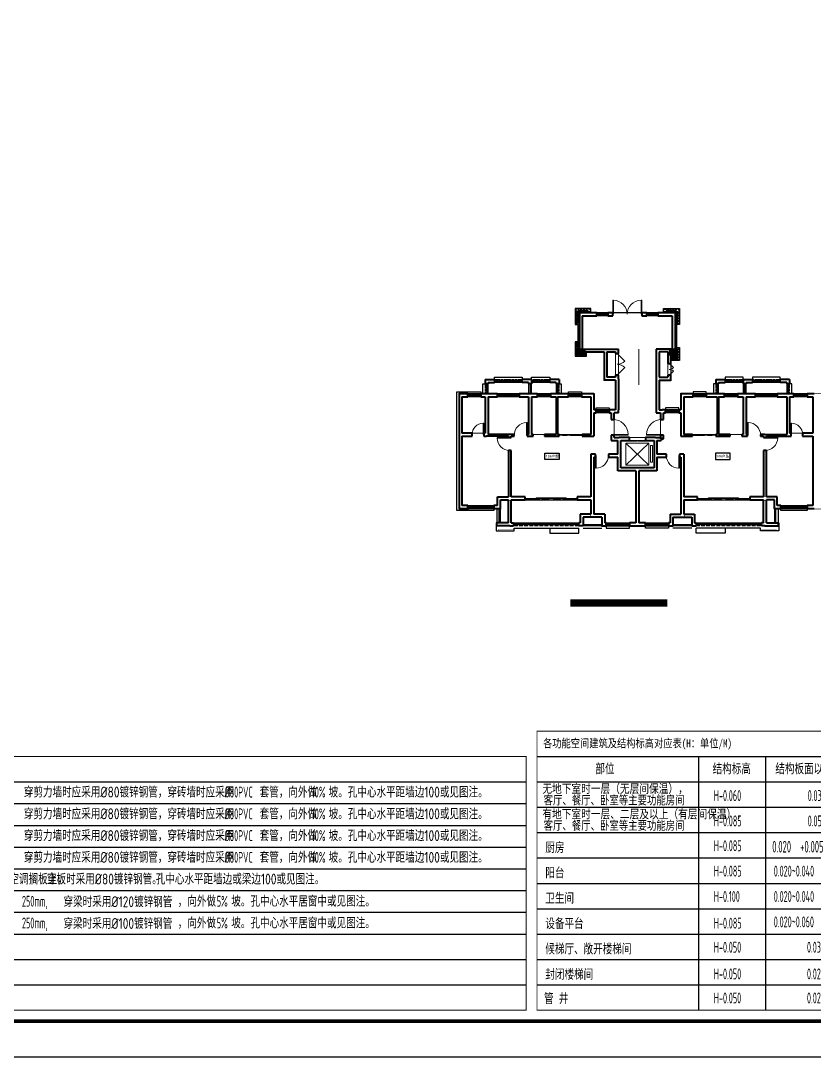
# Model space of a CAD drawing. Extents: x 27938 to 983267, y -209821 to 1628073.
# Drawn here: x 708131 to 730025, y 642457 to 671063 of the extents above; entities that cross this region are included whole.
import ezdxf

# ---------------------------------------------------------------- set-up
doc = ezdxf.new("R2010")
doc.units = 0
doc.header["$LTSCALE"] = 1000
doc.header["$MEASUREMENT"] = 0
doc.linetypes.add('DASH', pattern=[0.35, 0.25, -0.1])
doc.linetypes.add('HIDDEN', pattern=[0.375, 0.25, -0.125])
for name, color, linetype, lineweight in [('3.5方案汇报，与郭总、侯月琴确定户型_t8$0$STAIR', 2, 'Continuous', 18), ('PUB_HATCH', 8, 'Continuous', 9), ('STAIR', 2, 'Continuous', 18), ('WALL', 9, 'Continuous', 40), ('WINDOW', 144, 'Continuous', 15), ('平面-栏杆', 135, 'Continuous', 15), ('平面-看线', 45, 'Continuous', 15)]:
    doc.layers.add(name, color=color, linetype=linetype, lineweight=lineweight)
for name, color, linetype in [('C-Sheet-图框', 101, 'Continuous'), ('PUB_TEXT', 4, 'Continuous'), ('图框', 140, 'Continuous'), ('看线', 251, 'Continuous'), ('立面-看线', 251, 'Continuous')]:
    doc.layers.add(name, color=color, linetype=linetype)
doc.layers.add('yichutu', color=7, linetype='Continuous', true_color=0xffffff, plot=False)
doc.styles.add('宋体', font='', dxfattribs={"height": 50})
doc.styles.add('房间名称', font='TSSDENG', dxfattribs={"width": 0.8, "bigfont": 'HZTXT'})
doc.styles.add('黑体', font='')
doc.styles.get('宋体').set_extended_font_data('SimSun')
doc.styles.get('黑体').set_extended_font_data('SimHei')
pattern_1 = [(0, (-422217.216, -525658.793), (30.95625, 17.872595), [20.6375, -41.275]), (120, (-422217.216, -525658.793), (-30.9562463, 17.8726014), [20.6375, -41.275]), (60, (-422217.216, -525658.793), (3.7e-06, 35.7451964), [-41.275, 20.6375])]

# ---------------------------------------------------------------- blocks, each defined once
blk = doc.blocks.new('TK')
at = {"layer": '图框'}
blk.add_lwpolyline([(465375, 548714), (549475, 548714), (549475, 489314), (465375, 489314)], close=True, dxfattribs=at)
blk.add_lwpolyline([(465375, 548714), (549475, 548714), (549475, 489314), (465375, 489314)], close=True, dxfattribs=at)
at = {"layer": '图框', "const_width": 100}
blk.add_lwpolyline([(548475, 490314), (548475, 547714), (467875, 547714), (467875, 490314)], close=True, dxfattribs=at)
blk = doc.blocks.new('A$C78D13F63')
at = {"layer": 'C-Sheet-图框', "color": 0}
for p, q in [((52360, 7300), (67578, 7300)), ((56815, 7300), (56815, 300)), ((58665, 7300), (58665, 300)), ((31504, 6600), (52060, 6600)), ((52360, 6600), (67578, 6600)), ((31504, 6000), (52060, 6000)), ((52360, 5900), (67578, 5900)), ((31504, 5400), (52060, 5400)), ((52360, 5200), (67578, 5200)), ((31504, 4800), (52060, 4800)), ((52360, 4500), (67578, 4500)), ((31504, 4200), (52060, 4200)), ((52360, 3800), (67578, 3800)), ((31504, 3600), (52060, 3600)), ((31504, 3600), (52060, 3600)), ((31504, 3000), (52060, 3000)), ((52360, 3100), (67578, 3100)), ((31504, 2400), (52060, 2400)), ((52360, 2400), (67578, 2400)), ((31504, 1700), (52060, 1700)), ((52360, 1700), (67578, 1700)), ((31504, 1000), (52060, 1000)), ((52360, 1000), (67578, 1000))]:
    blk.add_line(p, q, dxfattribs=at)
at = {"layer": 'C-Sheet-图框', "color": 0, "const_width": 24}
blk.add_lwpolyline([(52360, 300), (52360, 8000), (67578, 8000), (67578, 300), (52360, 300)], dxfattribs=at)
blk.add_lwpolyline([(31504, 300), (31504, 7300), (52060, 7300), (52060, 300)], close=True, dxfattribs=at)
at = {"layer": 'PUB_TEXT', "color": 2}
for s, height, style, width, p in [('各功能空间建筑及结构标高对应表(H：单位/M)', 227.85, '宋体', 0.8, (52528, 7551)), ('H-0.060', 300, '房间名称', 0.56, (57240, 6073)), ('H-0.085', 300, '房间名称', 0.56, (57240, 5373)), ('H-0.085', 300, '房间名称', 0.56, (57240, 4687)), ('H-0.085', 300, '房间名称', 0.56, (57240, 3987)), ('250mm,', 300, '房间名称', 0.56, (38151, 3156)), ('H-0.100', 300, '房间名称', 0.56, (57240, 3287)), ('250mm,', 300, '房间名称', 0.56, (38151, 2556)), ('H-0.085', 300, '房间名称', 0.56, (57240, 2551)), ('H-0.050', 300, '房间名称', 0.56, (57240, 1887)), ('H-0.050', 300, '房间名称', 0.56, (57240, 1151)), ('H-0.050', 300, '房间名称', 0.56, (57240, 487))]:
    blk.add_text(s, height=height, dxfattribs=dict(at, style=style, width=width)).set_placement(p)
at = {"layer": 'PUB_TEXT', "style": '房间名称'}
for s, height, width, p in [('部位', 300, 0.8, (53972, 6810)), ('结构标高', 300, 0.8, (57207, 6810)), ('结构板面以上建筑构造做法厚度', 300, 0.8, (58938, 6810)), ('穿剪力墙时应采用%%C80镀锌钢管，穿砖墙时应采用', 300, 0.8, (38202, 6168)), ('%%c80PVC', 300, 0.56, (43741, 6168)), ('套管，向外做', 300, 0.8, (44709, 6168)), ('10%%%', 300, 0.56, (46149, 6168)), ('坡。孔中心水平距墙边100或见图注。', 300, 0.8, (46613, 6168)), ('0.030', 300, 0.56, (59829, 6073)), ('客厅、餐厅、卧室等主要功能房间', 240, 0.8, (52544, 5953)), ('穿剪力墙时应采用%%C80镀锌钢管，穿砖墙时应采用', 300, 0.8, (38202, 5568)), ('%%c80PVC', 300, 0.56, (43741, 5568)), ('套管，向外做', 300, 0.8, (44709, 5568)), ('10%%%', 300, 0.56, (46149, 5568)), ('坡。孔中心水平距墙边100或见图注。', 300, 0.8, (46613, 5568)), ('客厅、餐厅、卧室等主要功能房间', 240, 0.8, (52544, 5253)), ('0.055', 300, 0.56, (59829, 5373)), ('穿剪力墙时应采用%%C80镀锌钢管，穿砖墙时应采用', 300, 0.8, (38202, 4968)), ('%%c80PVC', 300, 0.56, (43741, 4968)), ('套管，向外做', 300, 0.8, (44709, 4968)), ('10%%%', 300, 0.56, (46149, 4968)), ('坡。孔中心水平距墙边100或见图注。', 300, 0.8, (46613, 4968)), ('厨房', 300, 0.8, (52591, 4637)), ('0.020', 321.4, 0.56, (58851, 4650)), ('穿剪力墙时应采用%%C80镀锌钢管，穿砖墙时应采用', 300, 0.8, (38202, 4368)), ('%%c80PVC', 300, 0.56, (43741, 4368)), ('套管，向外做', 300, 0.8, (44709, 4368)), ('10%%%', 300, 0.56, (46149, 4368)), ('坡。孔中心水平距墙边100或见图注。', 300, 0.8, (46613, 4368)), ('空调机预留孔，孔中心中心位于住宅各层空调搁板上，', 300, 0.8, (33052, 3768)), ('穿板时采用%%C80镀锌钢管。', 300, 0.8, (38840, 3768)), ('孔中心水平距墙边或梁边100或见图注。', 300, 0.8, (41841, 3768)), ('阳台', 300, 0.8, (52591, 3937)), ('0.020~0.040', 300, 0.56, (58894, 3987)), ('穿梁时采用%%C120镀锌钢管', 300, 0.8, (39298, 3142)), ('，向外做', 300, 0.8, (42448, 3156)), ('5%%%', 300, 0.56, (43526, 3156)), ('坡。孔中心水平居窗中或见图注。', 300, 0.8, (43927, 3156)), ('卫生间', 300, 0.8, (52591, 3237)), ('0.020~0.040', 300, 0.56, (58894, 3287)), ('穿梁时采用%%C100镀锌钢管', 300, 0.8, (39298, 2542)), ('，向外做', 300, 0.8, (42448, 2556)), ('坡。孔中心水平居窗中或见图注。', 300, 0.8, (43927, 2556)), ('设备平台', 300, 0.8, (52591, 2537)), ('0.020~0.060', 300, 0.56, (58894, 2587)), ('5%%%', 300, 0.56, (43526, 2556)), ('候梯厅、敞开楼梯间', 300, 0.8, (52591, 1837)), ('0.035', 300, 0.56, (59809, 1887)), ('封闭楼梯间', 300, 0.8, (52591, 1137)), ('0.020', 300, 0.56, (59809, 1151)), ('管 井', 300, 0.8, (52553, 469)), ('0.020', 300, 0.56, (59809, 487))]:
    blk.add_text(s, height=height, dxfattribs=dict(at, width=width)).set_placement(p)
at = {"layer": 'PUB_TEXT', "color": 1, "style": '房间名称', "width": 0.8}
for s, p in [('无地下室时一层（无层间保温），', (52510, 6268)), ('有地下室时一层、二层及以上（有层间保温），', (52510, 5568))]:
    blk.add_text(s, height=257.14, dxfattribs=at).set_placement(p)
at = {"layer": 'PUB_TEXT', "color": 3, "style": '房间名称', "width": 0.56}
blk.add_text('+0.005', height=321.4, dxfattribs=at).set_placement((59623, 4650))
blk = doc.blocks.new('yct-841-594-84100-59399.9999999999-100-1000.0')
at = {"layer": 'yichutu', "color": 7, "true_color": 0xffffff}
blk.add_lwpolyline([(0, 0), (0, 59400), (84100, 59400), (84100, 0)], close=True, dxfattribs=at)
blk = doc.blocks.new('A$C028C60F5')
at = {"color": 6}
blk.add_lwpolyline([(400, 0), (0, 0), (0, -400), (400, -400)], close=True, dxfattribs=at)
at = {"layer": 'PUB_HATCH'}
blk.add_solid([(0, -400), (400, -400), (0, 0), (400, 0)], dxfattribs=at)
blk = doc.blocks.new('A$C3EFA6995')
for p in [(9700, -2400), (15900, -2400)]:
    blk.add_blockref('A$C028C60F5', p)
blk = doc.blocks.new('A$C1F074C3D')
at = {"layer": 'STAIR'}
blk.add_line((-1190, 4160), (-1190, 1703), dxfattribs=at)
blk = doc.blocks.new('A$C1B5E393B')
at = {"layer": '立面-看线'}
h = blk.add_hatch(dxfattribs=at)
h.set_pattern_fill('HONEY', color=256, scale=13)
h.set_pattern_definition(pattern_1)
h.paths.add_polyline_path([(7400, 6458), (7400, 6558), (6700, 6558), (6700, 6458), (6600, 6458), (6600, 5658), (6800, 5658), (6800, 6358), (7499, 6358), (7499, 6458)])
h = blk.add_hatch(dxfattribs=at)
h.set_pattern_fill('HONEY', color=256, scale=13)
h.set_pattern_definition(pattern_1)
h.paths.add_polyline_path([(12800, 6458), (12800, 6558), (13500, 6558), (13500, 6458), (13600, 6458), (13600, 5658), (13400, 5658), (13400, 6358), (12701, 6358), (12701, 6458)])
h = blk.add_hatch(dxfattribs=at)
h.set_pattern_fill('HONEY', color=256, scale=13)
h.set_pattern_definition([(0, (-422316.579, -528758.793), (30.95625, 17.872595), [20.6375, -41.275]), (120, (-422316.579, -528758.793), (-30.9562463, 17.8726014), [20.6375, -41.275]), (60, (-422316.579, -528758.793), (3.7e-06, 35.7451964), [-41.275, 20.6375])])
h.paths.add_polyline_path([(6601, 3458), (6800, 3458), (6800, 3658), (6800, 3658), (6800, 4258), (6601, 4258)])
h = blk.add_hatch(dxfattribs=at)
h.set_pattern_fill('HONEY', color=256, scale=13)
h.set_pattern_definition([(0, (-422316.579, -529158.793), (30.95625, 17.872595), [20.6375, -41.275]), (120, (-422316.579, -529158.793), (-30.9562463, 17.8726014), [20.6375, -41.275]), (60, (-422316.579, -529158.793), (3.7e-06, 35.7451964), [-41.275, 20.6375])])
edge = h.paths.add_edge_path()
edge.add_line((13600, 3158), (13100, 3158))
edge.add_line((13100, 3158), (13100, 3458))
edge.add_line((13100, 3458), (13400, 3458))
edge.add_line((13400, 3458), (13400, 3858))
edge.add_line((13400, 3858), (13599, 3858))
edge.add_line((13599, 3858), (13600, 3158))
at = {"color": 1, "const_width": 8}
for points in [[(6800, 5658), (6600, 5658), (6600, 6458), (6700, 6458), (6700, 6558), (6990, 6558), (6990, 6558), (7110, 6558), (7110, 6558), (7400, 6558), (7400, 6458), (7500, 6458), (7500, 6358)], [(13400, 5658), (13600, 5658), (13600, 6458), (13500, 6458), (13500, 6558), (13210, 6558), (13210, 6558), (13090, 6558), (13090, 6558), (12800, 6558), (12800, 6458), (12700, 6458), (12700, 6358)], [(6800, 4258), (6600, 4258), (6600, 3458), (7200, 3458), (7200, 3658)], [(13400, 3858), (13600, 3858), (13600, 3158), (13100, 3158)]]:
    blk.add_lwpolyline(points, dxfattribs=at)
at = {"color": 1}
for points in [[(4405, -3329), (5411, -3329), (5411, -3765), (4405, -3765)], [(17195, -3329), (16189, -3329), (16189, -3765), (17195, -3765)]]:
    blk.add_lwpolyline(points, close=True, dxfattribs=at)
at = {"color": 30, "const_width": 8}
for points in [[(1100, -8342), (1100, -8642), (1200, -8642), (1200, -8592), (2250, -8592), (2250, -8342)], [(20500, -8342), (20500, -8642), (20400, -8642), (20400, -8592), (19350, -8592), (19350, -8342)]]:
    blk.add_lwpolyline(points, dxfattribs=at)
at = {"layer": '3.5方案汇报，与郭总、侯月琴确定户型_t8$0$STAIR'}
for p, q in [((11600, -2642), (10000, -4142)), ((10000, -2642), (11600, -4142))]:
    blk.add_line(p, q, dxfattribs=at)
for points in [[(10000, -4142), (10000, -2642), (11600, -2642), (11600, -4142)], [(11700, -3942), (11700, -2792), (11850, -2792), (11850, -3942)]]:
    blk.add_lwpolyline(points, close=True, dxfattribs=at)
at = {"layer": 'WALL', "color": 7}
for p, q in [((8000, 6358), (6800, 6358)), ((6800, 6358), (6800, 3658)), ((7000, 6158), (8000, 6158)), ((7000, 6158), (7000, 3858)), ((8000, 6158), (8000, 6358)), ((9100, 6358), (8750, 6358)), ((8750, 6358), (8750, 6158)), ((8750, 6158), (9100, 6158)), ((9100, 6158), (9100, 6358)), ((11450, 6358), (11100, 6358)), ((11100, 6358), (11100, 6158)), ((11100, 6158), (11450, 6158)), ((11450, 6158), (11450, 6358)), ((13400, 6358), (12200, 6358)), ((12200, 6358), (12200, 6158)), ((12200, 6158), (13200, 6158)), ((13200, 6158), (13200, 3858)), ((13400, 6358), (13400, 3658)), ((6800, 3658), (8500, 3658)), ((7000, 3858), (8600, 3858)), ((8500, 3658), (8500, 1708)), ((8600, 3858), (9500, 3858)), ((8700, 3658), (9300, 3658)), ((8700, 3658), (8700, 1908)), ((9300, 3658), (9300, 3558)), ((9500, 3558), (9500, 3858)), ((13000, 3858), (12100, 3858)), ((12100, 3858), (12100, 1808)), ((12900, 3658), (12300, 3658)), ((12300, 3658), (12300, 1908)), ((12900, 3658), (12900, 2858)), ((13200, 3858), (13000, 3858)), ((13400, 3658), (13100, 3658)), ((13100, 2858), (13100, 3658)), ((9300, 3558), (9500, 3558)), ((12900, 2858), (13100, 2858)), ((300, 1758), (300, 1458)), ((300, 1758), (950, 1758)), ((500, 1458), (300, 1458)), ((500, 1558), (500, 1458)), ((500, 1558), (950, 1558)), ((950, 1758), (950, 1558)), ((3500, 1758), (2850, 1758)), ((2850, 1558), (2850, 1758)), ((3300, 1558), (2850, 1558)), ((3300, 1558), (3300, 1458)), ((3500, 1458), (3300, 1458)), ((3500, 1758), (3500, 1458)), ((5400, 1758), (4750, 1758)), ((4750, 1558), (4750, 1758)), ((5200, 1558), (4750, 1558)), ((5200, 1558), (5200, 1458)), ((5400, 1458), (5200, 1458)), ((5400, 1758), (5400, 1458)), ((9300, 1708), (8500, 1708)), ((9300, 1908), (8700, 1908)), ((9500, 2058), (9300, 2058)), ((9300, 2058), (9300, 1908)), ((9300, 1708), (9300, -342)), ((9500, 1808), (9500, 2058)), ((9500, 1808), (9500, -342)), ((12100, 1808), (12100, -342)), ((12300, 1908), (12900, 1908)), ((12300, 1708), (12300, -342)), ((12300, 1708), (13100, 1708)), ((13100, 2058), (12900, 2058)), ((12900, 2058), (12900, 1908)), ((13100, 1708), (13100, 2058)), ((16200, 1758), (16850, 1758)), ((16200, 1758), (16200, 1458)), ((16400, 1458), (16200, 1458)), ((16400, 1558), (16850, 1558)), ((16400, 1558), (16400, 1458)), ((16850, 1758), (16850, 1558)), ((18100, 1758), (18750, 1758)), ((18100, 1758), (18100, 1458)), ((18300, 1458), (18100, 1458)), ((18300, 1558), (18750, 1558)), ((18300, 1558), (18300, 1458)), ((18750, 1758), (18750, 1558)), ((21300, 1758), (20650, 1758)), ((20650, 1558), (20650, 1758)), ((21100, 1558), (20650, 1558)), ((21100, 1558), (21100, 1458)), ((21300, 1458), (21100, 1458)), ((21300, 1758), (21300, 1458)), ((-900, 758), (-1500, 758)), ((-1500, 758), (-1500, -2042)), ((-900, 558), (-900, 758)), ((400, 758), (0, 758)), ((0, 758), (0, 558)), ((1150, 758), (400, 758)), ((1150, 558), (1150, 758)), ((3400, 758), (2650, 758)), ((2650, 758), (2650, 558)), ((3900, 758), (3400, 758)), ((3900, 558), (3900, 758)), ((5300, 758), (4800, 758)), ((4800, 758), (4800, 558)), ((6050, 758), (5300, 758)), ((6050, 558), (6050, 758)), ((7800, 758), (6950, 758)), ((6950, 758), (6950, 558)), ((7800, 758), (7800, -342)), ((14650, 758), (13800, 758)), ((13800, 758), (13800, -342)), ((14650, 558), (14650, 758)), ((16300, 758), (15550, 758)), ((15550, 758), (15550, 558)), ((16800, 758), (16300, 758)), ((16800, 558), (16800, 758)), ((18200, 758), (17700, 758)), ((17700, 758), (17700, 558)), ((18950, 758), (18200, 758)), ((18950, 558), (18950, 758)), ((21200, 758), (20450, 758)), ((20450, 758), (20450, 558)), ((21600, 758), (21200, 758)), ((21600, 558), (21600, 758)), ((23000, 758), (22500, 758)), ((22500, 758), (22500, 558)), ((-1300, 558), (-900, 558)), ((-1300, 558), (-1300, -1942)), ((0, 558), (300, 558)), ((300, 558), (300, -1942)), ((500, 558), (1150, 558)), ((500, 558), (500, -2042)), ((2650, 558), (3300, 558)), ((3300, 558), (3300, -2042)), ((3500, 558), (3900, 558)), ((3500, 558), (3500, -2042)), ((4800, 558), (5200, 558)), ((5200, 558), (5200, -2042)), ((5300, 558), (6050, 558)), ((5300, 558), (5300, -2042)), ((6950, 558), (7600, 558)), ((7600, 558), (7600, -442)), ((14000, 558), (14650, 558)), ((14000, 558), (14000, -442)), ((15550, 558), (16300, 558)), ((16300, 558), (16300, -2042)), ((16400, 558), (16800, 558)), ((16400, 558), (16400, -2042)), ((17700, 558), (18100, 558)), ((18100, 558), (18100, -2042)), ((18300, 558), (18950, 558)), ((18300, 558), (18300, -2042)), ((20450, 558), (21100, 558)), ((21100, 558), (21100, -2042)), ((21300, 558), (21600, 558)), ((21300, 558), (21300, -1942)), ((22500, 558), (22900, 558)), ((22900, 558), (22900, -1942)), ((7600, -442), (7600, -2042)), ((7950, -342), (7800, -342)), ((7800, -542), (7950, -542)), ((7800, -542), (7800, -2142)), ((7950, -542), (7950, -342)), ((9100, -342), (8850, -342)), ((8850, -342), (8850, -542)), ((8850, -542), (9000, -542)), ((9000, -542), (9000, -992)), ((9300, -342), (9100, -342)), ((9400, -542), (9200, -542)), ((9200, -992), (9200, -542)), ((9500, -542), (9400, -542)), ((9500, -342), (9500, -342)), ((9500, -542), (9500, -342)), ((12100, -342), (12100, -342)), ((12100, -342), (12100, -542)), ((12100, -542), (12200, -542)), ((12200, -542), (12400, -542)), ((12300, -342), (12500, -342)), ((12400, -542), (12400, -992)), ((12750, -342), (12500, -342)), ((12600, -542), (12750, -542)), ((12600, -992), (12600, -542)), ((12750, -542), (12750, -342)), ((13800, -342), (13650, -342)), ((13650, -342), (13650, -542)), ((13650, -542), (13800, -542)), ((13800, -542), (13800, -2142)), ((14000, -442), (14000, -2042)), ((9000, -992), (9200, -992)), ((12400, -992), (12600, -992)), ((-1500, -2042), (-1500, -7142)), ((-600, -1942), (-1300, -1942)), ((-1300, -2142), (-1300, -6942)), ((-1300, -2142), (-600, -2142)), ((-600, -2142), (-600, -1942)), ((300, -1942), (200, -1942)), ((200, -1942), (200, -2142)), ((200, -2142), (400, -2142)), ((1900, -2142), (400, -2142)), ((2000, -2042), (500, -2042)), ((1900, -2142), (1900, -2242)), ((2300, -2042), (2000, -2042)), ((2100, -2242), (2100, -2142)), ((2100, -2142), (2300, -2142)), ((2300, -2142), (2300, -2042)), ((3300, -2042), (3200, -2042)), ((3200, -2042), (3200, -2142)), ((3200, -2142), (3400, -2142)), ((3400, -2142), (3600, -2142)), ((3600, -2042), (3500, -2042)), ((3600, -2142), (3600, -2042)), ((5200, -2042), (4400, -2042)), ((4400, -2042), (4400, -2142)), ((4400, -2142), (5300, -2142)), ((5400, -2042), (5300, -2042)), ((5300, -2142), (5400, -2142)), ((5400, -2142), (5400, -2042)), ((7600, -2042), (7000, -2042)), ((7000, -2042), (7000, -2142)), ((7000, -2142), (7800, -2142)), ((9200, -2092), (9000, -2092)), ((9000, -2092), (9000, -2442)), ((9200, -2242), (9200, -2092)), ((12600, -2092), (12400, -2092)), ((12400, -2092), (12400, -2342)), ((12600, -2342), (12600, -2092)), ((13800, -2142), (14600, -2142)), ((14600, -2042), (14000, -2042)), ((14600, -2142), (14600, -2042)), ((16300, -2042), (16200, -2042)), ((16200, -2042), (16200, -2142)), ((16200, -2142), (16300, -2142)), ((16300, -2142), (17200, -2142)), ((17200, -2042), (16400, -2042)), ((17200, -2142), (17200, -2042)), ((18100, -2042), (18000, -2042)), ((18000, -2042), (18000, -2142)), ((18000, -2142), (18200, -2142)), ((18200, -2142), (18400, -2142)), ((18400, -2042), (18300, -2042)), ((18400, -2142), (18400, -2042)), ((19600, -2042), (19300, -2042)), ((19300, -2042), (19300, -2142)), ((19300, -2142), (19500, -2142)), ((19500, -2142), (19500, -2242)), ((19600, -2042), (21100, -2042)), ((19700, -2142), (21200, -2142)), ((19700, -2242), (19700, -2142)), ((21200, -2142), (21400, -2142)), ((21400, -1942), (21300, -1942)), ((21400, -2142), (21400, -1942)), ((22900, -1942), (22200, -1942)), ((22200, -1942), (22200, -2142)), ((22200, -2142), (22900, -2142)), ((22900, -2142), (22900, -6942)), ((1900, -2242), (2100, -2242)), ((9000, -2442), (9450, -2442)), ((9200, -2242), (9550, -2242)), ((9450, -3392), (9450, -2442)), ((10250, -2242), (9550, -2242)), ((9650, -3492), (9650, -2442)), ((9650, -2442), (10250, -2442)), ((10250, -2442), (10250, -2242)), ((12050, -2242), (11350, -2242)), ((11350, -2242), (11350, -2442)), ((11350, -2442), (11950, -2442)), ((11950, -2442), (11950, -3492)), ((12050, -2242), (12450, -2242)), ((12150, -2442), (12450, -2442)), ((12150, -2442), (12150, -3392)), ((12400, -2342), (12600, -2342)), ((12450, -2242), (12450, -2442)), ((19500, -2242), (19700, -2242)), ((2100, -3142), (1900, -3142)), ((1900, -3142), (1900, -6342)), ((2100, -6342), (2100, -3142)), ((7600, -3392), (7600, -6342)), ((7900, -3392), (7600, -3392)), ((7900, -3592), (7900, -3392)), ((9450, -3392), (8800, -3392)), ((8800, -3392), (8800, -3592)), ((9650, -4342), (9650, -3492)), ((11950, -3492), (11950, -4342)), ((12800, -3392), (12150, -3392)), ((12800, -3592), (12800, -3392)), ((14000, -3392), (13700, -3392)), ((13700, -3392), (13700, -3592)), ((14000, -3392), (14000, -6342)), ((19700, -3142), (19500, -3142)), ((19500, -3142), (19500, -6342)), ((19700, -6342), (19700, -3142)), ((7800, -3592), (7800, -6442)), ((7800, -3592), (7900, -3592)), ((8800, -3592), (9450, -3592)), ((9450, -4542), (9450, -3592)), ((12150, -3592), (12150, -4542)), ((12150, -3592), (12800, -3592)), ((13700, -3592), (13800, -3592)), ((13800, -3592), (13800, -6442)), ((10700, -4542), (9450, -4542)), ((10800, -4342), (9650, -4342)), ((10700, -4542), (10700, -8142)), ((11950, -4342), (10800, -4342)), ((10900, -4542), (10900, -8142)), ((12150, -4542), (10900, -4542)), ((1150, -6942), (1150, -6342)), ((1150, -6342), (1900, -6342)), ((3050, -6342), (2100, -6342)), ((3050, -6542), (3050, -6342)), ((7600, -6342), (6650, -6342)), ((6650, -6342), (6650, -6542)), ((14950, -6342), (14000, -6342)), ((14950, -6542), (14950, -6342)), ((19500, -6342), (18550, -6342)), ((18550, -6342), (18550, -6542)), ((20450, -6342), (19700, -6342)), ((20450, -6942), (20450, -6342)), ((-1500, -7142), (-900, -7142)), ((-900, -6942), (-1300, -6942)), ((-900, -7142), (-900, -6942)), ((1150, -6942), (900, -6942)), ((900, -6942), (900, -7142)), ((900, -7142), (1350, -7142)), ((1350, -7142), (1350, -6542)), ((1350, -6542), (1900, -6542)), ((1900, -8142), (1900, -6542)), ((2100, -6542), (3050, -6542)), ((2100, -8142), (2100, -6542)), ((6650, -6542), (7600, -6542)), ((7600, -6542), (7600, -7542)), ((7800, -6442), (7800, -7542)), ((13800, -6442), (13800, -7542)), ((14000, -6542), (14950, -6542)), ((14000, -6542), (14000, -7542)), ((18550, -6542), (19500, -6542)), ((19500, -8142), (19500, -6542)), ((19700, -8142), (19700, -6542)), ((20250, -6542), (19700, -6542)), ((20250, -7142), (20250, -6542)), ((20250, -7142), (20700, -7142)), ((20700, -6942), (20450, -6942)), ((20700, -7142), (20700, -6942)), ((22900, -6942), (22500, -6942)), ((22500, -6942), (22500, -7142)), ((22500, -7142), (23000, -7142)), ((7600, -7542), (6850, -7542)), ((6850, -7542), (6850, -8142)), ((7700, -7742), (7050, -7742)), ((7050, -7742), (7050, -8342)), ((8350, -7742), (7700, -7742)), ((8550, -7542), (7800, -7542)), ((8350, -7742), (8350, -8342)), ((8550, -7542), (8550, -8142)), ((13050, -7542), (13050, -8142)), ((13050, -7542), (13800, -7542)), ((13250, -7742), (13250, -8342)), ((13250, -7742), (13900, -7742)), ((13900, -7742), (14550, -7742)), ((14000, -7542), (14750, -7542)), ((14550, -7742), (14550, -8342)), ((14750, -7542), (14750, -8142)), ((1900, -8142), (1100, -8142)), ((1100, -8342), (1100, -8142)), ((2000, -8342), (1100, -8342)), ((2000, -8342), (2250, -8342)), ((2100, -8142), (2250, -8142)), ((2250, -8142), (2250, -8342)), ((6850, -8142), (6750, -8142)), ((6750, -8342), (6750, -8142)), ((7050, -8342), (6750, -8342)), ((8350, -8342), (8650, -8342)), ((8650, -8142), (8550, -8142)), ((8650, -8342), (8650, -8142)), ((10700, -8142), (10250, -8142)), ((10250, -8142), (10250, -8342)), ((10250, -8342), (10800, -8342)), ((10800, -8342), (11350, -8342)), ((11350, -8142), (10900, -8142)), ((11350, -8342), (11350, -8142)), ((13050, -8142), (12950, -8142)), ((12950, -8142), (12950, -8342)), ((12950, -8342), (13250, -8342)), ((14550, -8342), (14850, -8342)), ((14750, -8142), (14850, -8142)), ((14850, -8142), (14850, -8342)), ((19500, -8142), (19350, -8142)), ((19350, -8342), (19350, -8142)), ((19600, -8342), (19350, -8342)), ((19600, -8342), (20500, -8342)), ((19700, -8142), (20500, -8142)), ((20500, -8142), (20500, -8342))]:
    blk.add_line(p, q, dxfattribs=at)
at = {"layer": 'WINDOW'}
for p, q in [((9100, 6258), (9100, 7233)), ((9150, 7233), (9100, 7233)), ((9150, 6258), (9150, 7233)), ((11050, 6258), (11050, 7233)), ((11050, 7233), (11100, 7233)), ((11100, 6258), (11100, 7233)), ((11100, 6358), (9100, 6358)), ((9100, 6258), (9150, 6258)), ((11100, 6258), (11050, 6258)), ((11450, 6158), (11450, 6358)), ((12200, 6358), (11450, 6358)), ((11450, 6291), (12200, 6291)), ((11450, 6225), (12200, 6225)), ((12200, 6158), (11450, 6158)), ((12200, 6358), (12200, 6158)), ((9300, 3558), (9300, 2058)), ((9500, 3558), (9500, 2058)), ((12900, 2858), (12900, 2058)), ((13100, 2858), (13100, 2058)), ((1150, 558), (1150, 758)), ((1150, 758), (2650, 758)), ((2650, 758), (2650, 558)), ((16800, 558), (16800, 758)), ((16800, 758), (17700, 758)), ((17700, 758), (17700, 558)), ((18950, 758), (18950, 558)), ((20450, 758), (18950, 758)), ((20450, 558), (20450, 758)), ((2650, 691), (1150, 691)), ((2650, 625), (1150, 625)), ((1150, 558), (2650, 558)), ((17700, 691), (16800, 691)), ((17700, 625), (16800, 625)), ((16800, 558), (17700, 558)), ((18950, 691), (20450, 691)), ((18950, 625), (20450, 625)), ((20450, 558), (18950, 558)), ((9200, -992), (9200, -2092)), ((12400, -992), (12400, -2092)), ((200, -1942), (-600, -1942)), ((3600, -2042), (3600, -2142)), ((3600, -2042, 800), (4400, -2042, 800)), ((4400, -2142), (4400, -2042)), ((5400, -2042), (7000, -2042)), ((5400, -2080), (5400, -2092)), ((6231, -2080), (5400, -2080)), ((5400, -2092), (6231, -2092)), ((5640, -2105), (5960, -2105)), ((5829, -2112), (5829, -2105)), ((5960, -2105), (5829, -2112)), ((6162, -2092), (7000, -2092)), ((6162, -2105), (6162, -2092)), ((7000, -2105), (6162, -2105)), ((6231, -2092), (6231, -2080)), ((6440, -2080), (6571, -2072)), ((6760, -2080), (6440, -2080)), ((6571, -2072), (6571, -2080)), ((7000, -2092), (7000, -2105)), ((9100, -2092), (9100, -2037)), ((9100, -2037), (10172, -2037)), ((9100, -2092), (10172, -2092)), ((10172, -2037), (10172, -2092)), ((11427, -2037), (11427, -2092)), ((12500, -2037), (11427, -2037)), ((12500, -2092), (11427, -2092)), ((12500, -2092), (12500, -2037)), ((16200, -2042), (14600, -2042)), ((14600, -2092), (14600, -2105)), ((15438, -2092), (14600, -2092)), ((14600, -2105), (15438, -2105)), ((14840, -2080), (15160, -2080)), ((15029, -2072), (15029, -2080)), ((15160, -2080), (15029, -2072)), ((15369, -2080), (16200, -2080)), ((15369, -2092), (15369, -2080)), ((16200, -2092), (15369, -2092)), ((15438, -2105), (15438, -2092)), ((15640, -2105), (15771, -2112)), ((15960, -2105), (15640, -2105)), ((15771, -2112), (15771, -2105)), ((16200, -2080), (16200, -2092)), ((17200, -2042), (17200, -2142)), ((18000, -2042, 800), (17200, -2042, 800)), ((18000, -2142), (18000, -2042)), ((21400, -1942), (22200, -1942)), ((10213, -2501), (10213, -2480)), ((10763, -2480), (10213, -2480)), ((10763, -2501), (10213, -2501)), ((10250, -2242), (11350, -2242)), ((10250, -2442), (11350, -2442)), ((11350, -2442), (10250, -2442)), ((10763, -2501), (10763, -2480)), ((11387, -2480), (10837, -2480)), ((10837, -2501), (10837, -2480)), ((11387, -2501), (10837, -2501)), ((11387, -2501), (11387, -2480)), ((-900, -7142), (-900, -6942)), ((-900, -6942), (900, -6942)), ((900, -7009), (-900, -7009)), ((900, -7075), (-900, -7075)), ((-900, -7142), (900, -7142)), ((900, -6942), (900, -7142)), ((3050, -6542), (6650, -6542)), ((18550, -6542), (14950, -6542)), ((20700, -6942), (20700, -7142)), ((22500, -6942), (20700, -6942)), ((20700, -7009), (22500, -7009)), ((20700, -7075), (22500, -7075)), ((22500, -7142), (20700, -7142)), ((22500, -7142), (22500, -6942)), ((7050, -8342), (7050, -8242)), ((7050, -8242), (8350, -8242)), ((8350, -8275), (7050, -8275)), ((7050, -8309), (7133, -8275)), ((8350, -8309), (7050, -8309)), ((7050, -8342), (8350, -8342)), ((7138, -8309), (7222, -8275)), ((7227, -8309), (7310, -8275)), ((7315, -8309), (7398, -8275)), ((7404, -8309), (7487, -8275)), ((7492, -8309), (7575, -8275)), ((7580, -8309), (7664, -8275)), ((7669, -8309), (7752, -8275)), ((7757, -8309), (7840, -8275)), ((7845, -8309), (7929, -8275)), ((7934, -8309), (8017, -8275)), ((8022, -8309), (8106, -8275)), ((8111, -8309), (8194, -8275)), ((8199, -8309), (8282, -8275)), ((8287, -8309), (8350, -8284)), ((8350, -8242), (8350, -8342)), ((13250, -8242), (13250, -8342)), ((14550, -8242), (13250, -8242)), ((13250, -8275), (14550, -8275)), ((13313, -8309), (13250, -8284)), ((13250, -8309), (14550, -8309)), ((14550, -8342), (13250, -8342)), ((13401, -8309), (13318, -8275)), ((13489, -8309), (13406, -8275)), ((13578, -8309), (13494, -8275)), ((13666, -8309), (13583, -8275)), ((13755, -8309), (13671, -8275)), ((13843, -8309), (13760, -8275)), ((13931, -8309), (13848, -8275)), ((14020, -8309), (13936, -8275)), ((14108, -8309), (14025, -8275)), ((14196, -8309), (14113, -8275)), ((14285, -8309), (14202, -8275)), ((14373, -8309), (14290, -8275)), ((14462, -8309), (14378, -8275)), ((14550, -8309), (14467, -8275)), ((14550, -8342), (14550, -8242))]:
    blk.add_line(p, q, dxfattribs=at)
at = {"layer": 'WINDOW', "extrusion": (0, 0, -1)}
for p, q in [((8000, 6358), (8000, 6158)), ((8000, 6358), (8750, 6358)), ((8750, 6291), (8000, 6291)), ((8750, 6225), (8000, 6225)), ((8000, 6158), (8750, 6158)), ((8750, 6158), (8750, 6358)), ((9400, 3558), (9930, 3028)), ((9400, 2058), (9930, 2588)), ((13000, 2858), (13283, 2575)), ((13000, 2058), (13283, 2341)), ((-900, 758), (-900, 558)), ((0, 758), (-900, 758)), ((0, 558), (0, 758)), ((3900, 558), (3900, 758)), ((3900, 758), (4800, 758)), ((4800, 758), (4800, 558)), ((6050, 558), (6050, 758)), ((6050, 758), (6950, 758)), ((6950, 758), (6950, 558)), ((14650, 758), (14650, 558)), ((15550, 758), (14650, 758)), ((15550, 558), (15550, 758)), ((21600, 558), (21600, 758)), ((21600, 758), (22500, 758)), ((22500, 758), (22500, 558)), ((-900, 691), (0, 691)), ((-900, 625), (0, 625)), ((0, 558), (-900, 558)), ((4800, 691), (3900, 691)), ((4800, 625), (3900, 625)), ((3900, 558), (4800, 558)), ((6950, 691), (6050, 691)), ((6950, 625), (6050, 625)), ((6050, 558), (6950, 558)), ((14650, 691), (15550, 691)), ((14650, 625), (15550, 625)), ((15550, 558), (14650, 558)), ((22500, 691), (21600, 691)), ((22500, 625), (21600, 625)), ((21600, 558), (22500, 558)), ((7950, -542), (7950, -342)), ((7950, -342), (8850, -342)), ((8850, -409), (7950, -409)), ((8850, -475), (7950, -475)), ((7950, -542), (8850, -542)), ((8850, -342), (8850, -542)), ((12750, -342), (12750, -542)), ((13650, -342), (12750, -342)), ((12750, -409), (13650, -409)), ((12750, -475), (13650, -475)), ((13650, -542), (12750, -542)), ((13650, -542), (13650, -342)), ((160, -1262), (200, -1262)), ((160, -2042), (160, -1262)), ((200, -2042), (200, -1262)), ((3155, -1215), (3200, -1215)), ((3155, -2092), (3155, -1215)), ((3200, -2092), (3200, -1215)), ((18445, -1215), (18400, -1215)), ((18400, -2092), (18400, -1215)), ((18445, -2092), (18445, -1215)), ((21440, -1262), (21400, -1262)), ((21400, -2042), (21400, -1262)), ((21440, -2042), (21440, -1262)), ((200, -2042), (160, -2042)), ((3200, -2092), (3155, -2092)), ((18400, -2092), (18445, -2092)), ((21400, -2042), (21440, -2042)), ((1123, -2287), (1123, -2242)), ((2000, -2242), (1123, -2242)), ((2000, -2287), (1123, -2287)), ((2000, -2242), (2000, -2287)), ((19600, -2242), (19600, -2287)), ((19600, -2242), (20477, -2242)), ((19600, -2287), (20477, -2287)), ((20477, -2287), (20477, -2242)), ((7900, -3492), (7945, -3492)), ((7900, -3492), (7900, -4370)), ((7945, -3492), (7945, -4370)), ((13700, -3492), (13655, -3492)), ((13655, -3492), (13655, -4370)), ((13700, -3492), (13700, -4370)), ((7945, -4370), (7900, -4370)), ((13655, -4370), (13700, -4370)), ((3815, -6442), (3815, -6411)), ((3815, -6411), (4850, -6411)), ((4850, -6411), (4850, -6442)), ((5885, -6411), (4850, -6411)), ((5885, -6442), (5885, -6411)), ((15715, -6442), (15715, -6411)), ((15715, -6411), (16750, -6411)), ((16750, -6411), (16750, -6442)), ((17785, -6411), (16750, -6411)), ((17785, -6442), (17785, -6411)), ((1350, -7142), (1250, -7142)), ((1250, -7142), (1250, -8142)), ((1283, -8142), (1283, -7142)), ((1317, -7142), (1283, -7206)), ((1317, -8142), (1317, -7142)), ((1350, -7142), (1350, -8142)), ((3050, -6442), (3050, -6481)), ((3050, -6470), (3050, -6442)), ((3050, -6442), (4063, -6442)), ((4063, -6470), (3050, -6470)), ((4850, -6442), (3815, -6442)), ((4063, -6442), (4063, -6470)), ((4182, -6479), (4717, -6479)), ((4717, -6479), (4483, -6494)), ((4483, -6494), (4483, -6479)), ((4850, -6442), (5885, -6442)), ((5518, -6479), (4983, -6479)), ((4983, -6479), (5217, -6494)), ((5217, -6494), (5217, -6479)), ((5638, -6442), (5638, -6470)), ((6650, -6442), (5638, -6442)), ((5638, -6470), (6650, -6470)), ((6650, -6470), (6650, -6442)), ((14950, -6470), (14950, -6442)), ((14950, -6442), (15962, -6442)), ((15962, -6470), (14950, -6470)), ((16750, -6442), (15715, -6442)), ((15962, -6442), (15962, -6470)), ((16082, -6479), (16617, -6479)), ((16617, -6479), (16383, -6494)), ((16383, -6494), (16383, -6479)), ((16750, -6442), (17785, -6442)), ((17418, -6479), (16883, -6479)), ((16883, -6479), (17117, -6494)), ((17117, -6494), (17117, -6479)), ((17537, -6442), (17537, -6470)), ((18550, -6442), (17537, -6442)), ((17537, -6470), (18550, -6470)), ((18550, -6442), (18550, -6481)), ((18550, -6470), (18550, -6442)), ((20250, -7142), (20350, -7142)), ((20250, -7142), (20250, -8142)), ((20283, -8142), (20283, -7142)), ((20283, -7142), (20317, -7206)), ((20317, -8142), (20317, -7142)), ((20350, -7142), (20350, -8142)), ((1317, -7210), (1283, -7274)), ((1317, -7278), (1283, -7342)), ((1317, -7346), (1283, -7410)), ((1317, -7414), (1283, -7478)), ((1317, -7482), (1283, -7546)), ((1317, -7550), (1283, -7614)), ((1317, -7618), (1283, -7682)), ((1317, -7686), (1283, -7750)), ((1317, -7754), (1283, -7818)), ((1317, -7822), (1283, -7886)), ((20283, -7210), (20317, -7274)), ((20283, -7278), (20317, -7342)), ((20283, -7346), (20317, -7410)), ((20283, -7414), (20317, -7478)), ((20283, -7482), (20317, -7546)), ((20283, -7550), (20317, -7614)), ((20283, -7618), (20317, -7682)), ((20283, -7686), (20317, -7750)), ((20283, -7754), (20317, -7818)), ((20283, -7822), (20317, -7886)), ((1250, -8142), (1350, -8142)), ((1317, -7890), (1283, -7954)), ((1317, -7958), (1283, -8022)), ((1317, -8026), (1283, -8090)), ((1317, -8094), (1292, -8142)), ((8650, -8342), (8650, -8142)), ((8650, -8142), (10250, -8142)), ((10250, -8209), (8650, -8209)), ((10250, -8275), (8650, -8275)), ((8650, -8342), (10250, -8342)), ((10250, -8142), (10250, -8342)), ((11350, -8142), (11350, -8342)), ((12950, -8142), (11350, -8142)), ((11350, -8209), (12950, -8209)), ((11350, -8275), (12950, -8275)), ((12950, -8342), (11350, -8342)), ((12950, -8342), (12950, -8142)), ((20350, -8142), (20250, -8142)), ((20283, -7890), (20317, -7954)), ((20283, -7958), (20317, -8022)), ((20283, -8026), (20317, -8090)), ((20283, -8094), (20308, -8142))]:
    blk.add_line(p, q, dxfattribs=at)
at = {"layer": 'WINDOW'}
for centre, radius, start, end in [((9125, 6258), 975, 0, 88.53072), ((11075, 6258), 975, 91.46928, 180), ((9100, -2065), 1072, 1.46933, 90.00005), ((12500, -2065), 1072, 89.99995, 178.53067)]:
    blk.add_arc(centre, radius, start, end, dxfattribs=at)
at = {"layer": 'WINDOW', "extrusion": (0, 0, -1)}
for centre, radius, start, end in [((-9400, 3558), 750, 225.00001, 270.00001), ((-9400, 2058), 750, 90.00001, 135.00001), ((-13000, 2858), 400, 224.99993, 269.99993), ((-13000, 2058), 400, 89.99993, 134.99993), ((-180, -2042), 780, 0, 88.53072), ((-3178, -2092), 878, 359.99999, 88.53071), ((-18422, -2092), 878, 91.46929, 180.00001), ((-21420, -2042), 780, 91.46928, 180), ((-2000, -2265), 878, 270, 358.53072), ((-19600, -2265), 878, 181.46928, 270), ((-7923, -3492), 878, 180, 268.53072), ((-13677, -3492), 878, 271.46928, 0)]:
    blk.add_arc(centre, radius, start, end, dxfattribs=at)
at = {"layer": '平面-栏杆'}
for points in [[(370, 1458), (370, 758)], [(430, 1458), (430, 758)], [(2850, 1688), (950, 1688)], [(2850, 1628), (950, 1628)], [(3370, 1458), (3370, 758)], [(3430, 1458), (3430, 758)], [(4750, 1688), (3500, 1688)], [(4750, 1628), (3500, 1628)], [(5270, 1458), (5270, 758)], [(5330, 1458), (5330, 758)], [(16270, 1458), (16270, 758)], [(16330, 1458), (16330, 758)], [(16850, 1688), (18100, 1688)], [(16850, 1628), (18100, 1628)], [(18170, 1458), (18170, 758)], [(18230, 1458), (18230, 758)], [(18750, 1688), (20650, 1688)], [(18750, 1628), (20650, 1628)], [(21170, 1458), (21170, 758)], [(21230, 1458), (21230, 758)], [(6750, -8209), (2250, -8209)], [(6750, -8275), (2250, -8275)], [(14850, -8209), (19350, -8209)], [(14850, -8275), (19350, -8275)]]:
    blk.add_lwpolyline(points, dxfattribs=at)
at = {"layer": '平面-看线', "linetype": 'DASH', "ltscale": 0.3}
for p, q in [((300, 758), (300, 1458)), ((5400, 758), (5400, 1458)), ((16200, 758), (16200, 1458)), ((21300, 758), (21300, 1458))]:
    blk.add_line(p, q, dxfattribs=at)
at = {"layer": '平面-看线'}
for p, q in [((3300, 758), (3300, 1458)), ((18300, 758), (18300, 1458))]:
    blk.add_line(p, q, dxfattribs=at)
for points in [[(500, 1458), (500, 758)], [(950, 1558), (2850, 1558)], [(3500, 1558), (4750, 1558)], [(3500, 1458), (3500, 758)], [(5200, 1458), (5200, 758)], [(16400, 1458), (16400, 758)], [(18100, 1558), (16850, 1558)], [(18100, 1458), (18100, 758)], [(20650, 1558), (18750, 1558)], [(21100, 1458), (21100, 758)], [(6750, -8142), (2250, -8142)], [(14850, -8142), (19350, -8142)]]:
    blk.add_lwpolyline(points, dxfattribs=at)
at = {"layer": '平面-看线', "linetype": 'DASH', "ltscale": 0.3}
for points in [[(950, 1758), (2850, 1758)], [(3500, 1758), (4750, 1758)], [(18100, 1758), (16850, 1758)], [(20650, 1758), (18750, 1758)]]:
    blk.add_lwpolyline(points, dxfattribs=at)
at = {"layer": '平面-看线', "linetype": 'DASH'}
for points in [[(6750, -8342), (2250, -8342)], [(14850, -8342), (19350, -8342)]]:
    blk.add_lwpolyline(points, dxfattribs=at)
at = {"layer": '看线', "color": 201}
for points in [[(7600, 6358), (7600, 6658), (6500, 6658), (6500, 5558), (6700, 5558), (6700, 4358), (6500, 4358), (6500, 3358), (7300, 3358), (7300, 3658)], [(12600, 6358), (12600, 6658), (13700, 6658), (13700, 5558), (13500, 5558), (13500, 3958), (13700, 3958), (13700, 3058), (13100, 3058)], [(900, -7142), (900, -7292), (-1650, -7292), (-1650, 908), (0, 908), (0, 758)], [(1100, -8142), (1050, -8142), (1050, -8692), (2300, -8692), (2300, -8492)], [(20500, -8142), (20550, -8142), (20550, -8692), (19300, -8692), (19300, -8492)]]:
    blk.add_lwpolyline(points, dxfattribs=at)
at = {"layer": '看线', "color": 201, "linetype": 'HIDDEN', "ltscale": 0.5}
for points in [[(7550, 6358), (7550, 6608), (6550, 6608), (6550, 5608), (6750, 5608), (6750, 4308), (6550, 4308), (6550, 3408), (7250, 3408), (7250, 3658)], [(12650, 6358), (12650, 6608), (13650, 6608), (13650, 5608), (13450, 5608), (13450, 3908), (13650, 3908), (13650, 3108), (13100, 3108)]]:
    blk.add_lwpolyline(points, dxfattribs=at)
at = {"layer": '看线', "color": 202, "ltscale": 0.5}
for points in [[(150, 758), (150, 1458), (300, 1458)], [(950, 1758), (950, 1908), (2850, 1908), (2850, 1758)], [(3500, 1758), (3500, 1908), (4750, 1908), (4750, 1758)], [(5400, 1458), (5550, 1458), (5550, 758)], [(16200, 1458), (16050, 1458), (16050, 758)], [(18100, 1758), (18100, 1908), (16850, 1908), (16850, 1758)], [(20650, 1758), (20650, 1908), (18750, 1908), (18750, 1758)], [(21450, 758), (21450, 1458), (21300, 1458)], [(6050, 758), (6050, 908), (6950, 908), (6950, 758)], [(15550, 758), (15550, 908), (14650, 908), (14650, 758)], [(7950, -342), (7950, -192), (8850, -192), (8850, -342)], [(13650, -342), (13650, -192), (12750, -192), (12750, -342)], [(-900, -7142), (-900, -7292)], [(1100, -7142), (1100, -8142)], [(20500, -7142), (20500, -8142)], [(22500, -7142), (22500, -7292), (20700, -7292), (20700, -7142)], [(2300, -8492), (6750, -8492)], [(4750, -8492), (4750, -8842), (6750, -8842), (6750, -8492)], [(7050, -8492), (8350, -8492)], [(8650, -8342), (8650, -8492), (10250, -8492), (10250, -8342)], [(12950, -8342), (12950, -8492), (11350, -8492), (11350, -8342)], [(14550, -8492), (13250, -8492)], [(16850, -8492), (16850, -8842), (14850, -8842), (14850, -8492)], [(19300, -8492), (14850, -8492)]]:
    blk.add_lwpolyline(points, dxfattribs=at)
for name, p in [('A$C3EFA6995', (-2900, 6258)), ('A$C1F074C3D', (12100, -302))]:
    blk.add_blockref(name, p)
at = {"color": 1, "style": '黑体'}
for p in [(4477, -3621), (16232, -3621)]:
    blk.add_text('106户型', height=175, dxfattribs=at).set_placement(p)
blk = doc.blocks.new('A$C008E5CE3')
at = {"color": 5, "linetype": 'DASH', "ltscale": 0.4, "const_width": 15}
blk.add_lwpolyline([(9560, -3096), (8444, -3096), (8444, -2856), (5976, -2856), (5976, -3336), (5676, -3336), (5676, -3576), (3684, -3576), (3684, -3336), (3384, -3336), (3384, -2856), (916, -2856), (916, -3096), (-256, -3096), (-256, 96), (3496, 96), (3496, -344), (4063, -344), (4064, 444), (3744, 444), (3744, 1224), (3240, 1224), (3240, 1160), (3000, 1160), (3000, 1480), (3064, 1480), (3064, 2040), (3000, 2040), (3000, 2360), (3040, 2360), (3040, 2400), (3320, 2400), (3320, 2360), (3360, 2360), (3360, 2336), (5440, 2336), (5440, 2360), (5480, 2360), (5480, 2400), (5760, 2400), (5760, 2360), (5800, 2360), (5800, 2040), (5736, 2040), (5736, 1320), (5800, 1320), (5800, 1040), (5616, 1040), (5616, 444), (5296, 444), (5296, -344), (5864, -344), (5864, 96), (6840, 96), (13256, 96), (13256, -344), (13824, -344), (13824, 444), (13504, 444), (13504, 1040), (13320, 1040), (13320, 1320), (13384, 1320), (13384, 2040), (13320, 2040), (13320, 2360), (13360, 2360), (13360, 2400), (13640, 2400), (13640, 2360), (13680, 2360), (13680, 2336), (15760, 2336), (15760, 2360), (15800, 2360), (15800, 2400), (16080, 2400), (16080, 2360), (16120, 2360), (16120, 2040), (16056, 2040), (16056, 1480), (16120, 1480), (16120, 1160), (15880, 1160), (15880, 1224), (15376, 1224), (15376, 444), (15056, 444), (15057, -344), (15624, -344), (15624, 96), (19376, 96), (19376, -3096), (18204, -3096), (18204, -2856), (15736, -2856), (15736, -3336), (15436, -3336), (15436, -3576), (13444, -3576), (13444, -3336), (13144, -3336), (13144, -2856), (10676, -2856), (10676, -3096), (9560, -3096)], dxfattribs=at)

msp = doc.modelspace()

# ---------------------------------------------------------------- linework, layer by layer
at = {"color": 5, "linetype": 'DASH', "ltscale": 2, "const_width": 200}
msp.add_lwpolyline([(725969.6, 654990.9), (723295.8, 654990.9)], dxfattribs=at)

# ---------------------------------------------------------------- block references
for name, p in [('TK', (202139.1, 153143.3)), ('A$C008E5CE3', (720465.1, 660682.1))]:
    msp.add_blockref(name, p)
at = {"xscale": 0.4, "yscale": 0.4, "zscale": 0.4}
msp.add_blockref('A$C1B5E393B', (720825.1, 660458.9), dxfattribs=at)

# ---------------------------------------------------------------- next in the draw order: block references
msp.add_blockref('A$C78D13F63', (670014.1, 643457))

# ---------------------------------------------------------------- next in the draw order: block references
at = {"layer": 'yichutu'}
msp.add_blockref('yct-841-594-84100-59399.9999999999-100-1000.0', (667514.1, 642457), dxfattribs=at)

doc.saveas('drawing.dxf')
